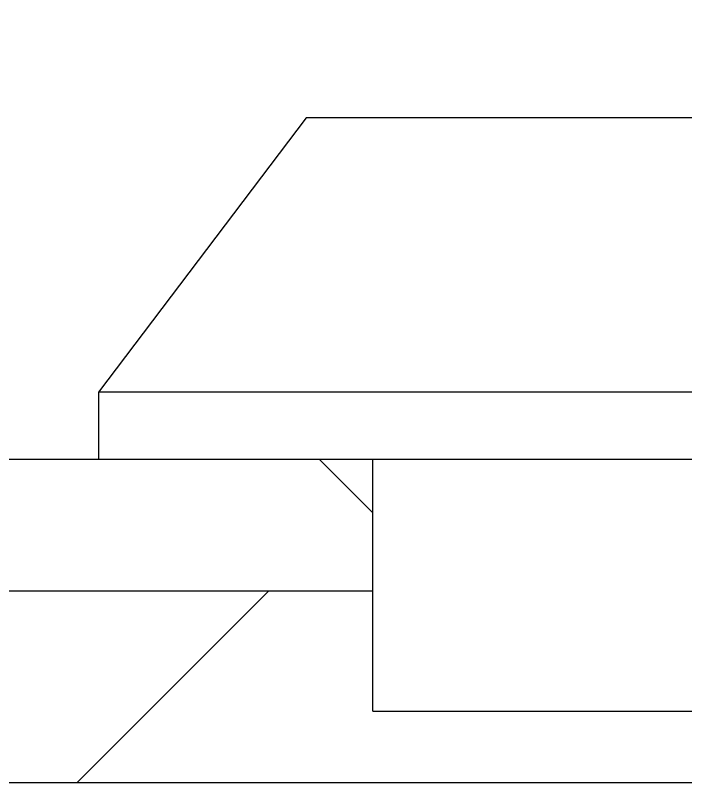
# Model space of a CAD drawing. Extents: x -965262 to 1142518, y -357520 to 71675.
# Drawn here: x 499250.45 to 499259.22, y -216686.93 to -216676.88 of the extents above; entities that cross this region are included whole.
import ezdxf

# ---------------------------------------------------------------- set-up
doc = ezdxf.new("R2010")
doc.units = 0
doc.header["$LTSCALE"] = 10
doc.layers.get('0').update_dxf_attribs({"linetype": 'CONTINUOUS', "lineweight": 30})

# ---------------------------------------------------------------- blocks, each defined once
blk = doc.blocks.new('Крепеж_ворот')
at = {"lineweight": 15}
h = blk.add_hatch(dxfattribs=at)
h.set_pattern_fill('ANSI31', color=256, scale=2, angle=180)
h.set_pattern_definition([(225, (746089.5993010094, 74802.72443473169), (4.490128060534577, -4.490128060534576), [])])
h.paths.add_polyline_path([(746087.0926607691, 74804.10467517254), (746087.0926607691, 74801.59347416442), (746091.0701500877, 74801.59347416442), (746094.2364107692, 74801.94499766403), (746094.2364107692, 74804.10467517254)], flags=17)
h.paths.add_polyline_path([(746116.4439169029, 74801.59347258758, 0.1651180607509661), (746119.8667091244, 74802.75556416162), (746124.2445681444, 74806.11533401157, -0.3016893070454729), (746131.3687120653, 74806.60467901775), (746134.76448431, 74804.67195491276, 0.130081388060065), (746137.5453955671, 74803.93601231197), (746142.2117346983, 74803.93601231143), (746142.2117346983, 74806.44721489633), (746137.5453955671, 74806.44721489656, -0.1300809701329699), (746136.006629116, 74806.85443393943), (746132.6108766629, 74808.78714678001, 0.3016885111196708), (746122.7156786518, 74808.10747741506), (746118.3377739126, 74804.74767247736, -0.165111586187673), (746116.4438982476, 74804.10467517254), (746064.1021906465, 74804.10467517254, -0.414223026387262), (746060.991197373, 74807.21556792496), (746060.9911973729, 74868.49228316813), (746059.41417496, 74868.49228316813), (746059.41417496, 74868.75839662162), (746059.41417496, 74869.53068794223), (746059.41417496, 74870.48744723015), (746059.41417496, 74870.73355987796), (746059.41417496, 74871.71380835935), (746059.41417496, 74872.24926693889), (746059.41417496, 74873.15705106419), (746059.41417496, 74873.92944115959), (746059.41417496, 74874.67590069282), (746059.41417496, 74875.60961537936), (746059.41417496, 74876.12168166216), (746059.41417496, 74877.12532244122), (746059.41417496, 74877.35287085618), (746059.41417496, 74878.32819437602), (746059.41417496, 74879.1004856975), (746059.41417496, 74879.36659915099), (746060.9911973728, 74879.36659915099), (746060.9911973728, 74944.50713609566), (746058.4799947869, 74944.50713609566), (746058.4799947884, 74807.21556792496, 0.4142197710053597), (746064.1022093017, 74801.59347258758)])
h = blk.add_hatch(dxfattribs=at)
h.set_pattern_fill('ANSI31', color=256, scale=2, angle=90.00000000000001)
h.set_pattern_definition([(135, (736343.808482899, 75928.33385436263), (-4.490128060534576, -4.490128060534577), [])])
edge = h.paths.add_edge_path()
edge.add_ellipse((746065.0765866517, 74838.41029822617), major_axis=(-1.669677130168615, 1.669677130168615), ratio=0.9999999999585718, start_angle=45.00000000121179, end_angle=134.9999999988381, ccw=False)
edge.add_line((746062.7153066095, 74838.41029822608), (746062.7153066095, 74868.49228316813))
edge.add_line((746062.7153066095, 74868.49228316813), (746060.9911973723, 74868.49228316813))
edge.add_line((746060.9911973723, 74868.49228316813), (746060.9911973723, 74838.4102982259))
edge.add_ellipse((746065.0765866517, 74838.41029822617), major_axis=(-2.888806463275876, 2.888806463275876), ratio=0.9999999999879459, start_angle=45.00000000033093, end_angle=134.9999999996403)
edge.add_line((746065.0765866517, 74834.32490894676), (746096.5978011837, 74834.32490894676))
edge.add_line((746096.5978011838, 74834.32490894676), (746096.5978011838, 74836.04901818394))
edge.add_line((746096.5978011838, 74836.04901818394), (746065.0765866518, 74836.04901818394))
edge = h.paths.add_edge_path()
edge.add_ellipse((746065.0765866517, 74890.16907638371), major_axis=(2.888806463381896, 2.888806463381895), ratio=0.999999999976741, start_angle=105.9999999998016, end_angle=134.9999999993337)
edge.add_line((746060.9911973723, 74890.1690763861), (746060.9911973723, 74879.36659915099))
edge.add_line((746060.9911973723, 74879.36659915099), (746062.7153066095, 74879.36659915099))
edge.add_line((746062.7153066095, 74879.36659915099), (746062.7153066095, 74890.36880166357))
edge.add_ellipse((746065.0765866517, 74890.16907638371), major_axis=(-1.669677130107904, 1.669677130107904), ratio=0.9999999998955512, start_angle=16.00000000179932, end_angle=45.00000000296728, ccw=False)
edge.add_line((746063.0113645933, 74891.3138476652), (746069.8827983539, 74903.7102423164))
edge.add_ellipse((746079.0943443627, 74898.60419898514), major_axis=(7.447290056667397, 7.4472900566674), ratio=0.9999999999941683, start_angle=-3.00000000015109, end_angle=105.9999999997668, ccw=False)
edge.add_line((746086.9211892138, 74905.6515217431), (746097.48509161, 74893.91911953628))
edge.add_line((746097.48509161, 74893.91911953628), (746098.7663544682, 74895.07277379557))
edge.add_line((746098.7663544682, 74895.07277379557), (746088.2024520721, 74906.80517600224))
edge.add_ellipse((746079.0943443627, 74898.60419898514), major_axis=(8.666419389796907, 8.666419389796907), ratio=0.9999999999934124, start_angle=-3.000000000167747, end_angle=105.9999999997908)
edge.add_line((746068.374858438, 74904.54610706089), (746061.5034246763, 74892.14971240767))
for p, q in [((746058.4799947869, 74807.21556792496), (746058.4799947869, 74944.50713609566)), ((746062.7153066095, 74838.41029822617), (746062.7153066095, 74890.16907638373)), ((746059.41417496, 74868.49228316813), (746059.41417496, 74879.36659915099)), ((746063.5909738536, 74873.92944115959), (746063.5909738536, 74864.89987520908)), ((746067.1815435234, 74872.76433587546), (746067.1815435234, 74867.61845420388)), ((746059.41417496, 74868.49228316813), (746062.7153066017, 74868.49228316813)), ((746060.9911973728, 74807.21556792496), (746060.9911973728, 74868.49228316813)), ((746060.9911973723, 74838.41029822617), (746060.9911973723, 74868.49228316813)), ((746067.1815435234, 74867.61845420388), (746063.5909738536, 74864.89987520908)), ((746063.5909738536, 74864.89987520908), (746062.7153066017, 74864.89987520908))]:
    blk.add_line(p, q)
for p, q in [((746062.7153066017, 74873.92944115959), (746062.7153066017, 74864.89987520908)), ((746060.9911973728, 74833.86491421715), (746060.9911973728, 74868.49228316813))]:
    blk.add_line(p, q, dxfattribs=at)

msp = doc.modelspace()

# ---------------------------------------------------------------- block references
at = {"color": 7, "xscale": -1, "rotation": 270}
msp.add_blockref('Крепеж_ворот', (424386.6356682261, -962745.4053858917, 11253.11495536532), dxfattribs=at)

doc.saveas('drawing.dxf')
